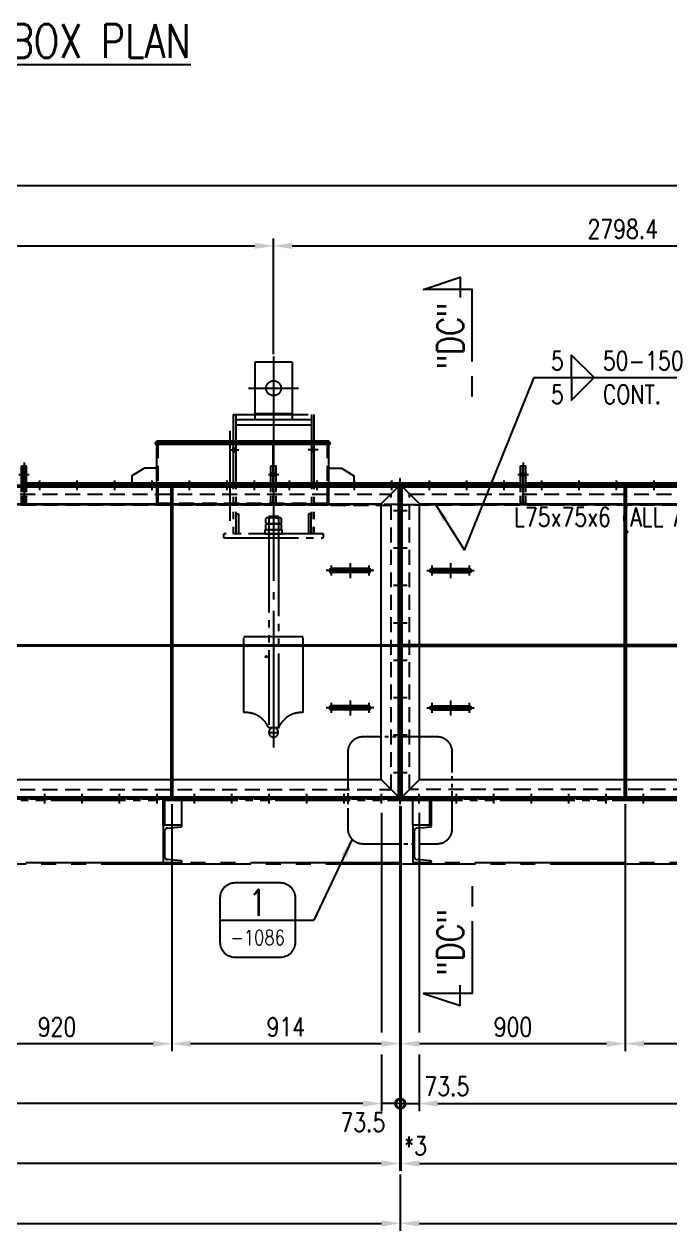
# Model space of a CAD drawing. Header units: millimetres. Extents: x 0 to 232280, y -26939 to 23794.
# Drawn here: x 37952 to 40539, y 7530 to 12366 of the extents above; entities that cross this region are included whole.
import ezdxf
from ezdxf.enums import TextEntityAlignment as Align

# ---------------------------------------------------------------- set-up
doc = ezdxf.new("R2010")
doc.units = ezdxf.units.MM
doc.header["$LTSCALE"] = 30
for name, pattern in [('CENTER', [50.8, 31.75, -6.35, 6.35, -6.35]), ('JNK-CENTER', [34, 30, -1.5, 1, -1.5]), ('JNK-HIDDEN', [3, 2, -1]), ('JNK-PHANTOM', [15, 10, -1, 1, -1, 1, -1]), ('PH2', [15, 10, -1, 1, -1, 1, -1]), ('PHA', [30, 20, -2, 2, -2, 2, -2])]:
    doc.linetypes.add(name, pattern=pattern)
for name, color, linetype in [('CEN-R', 1, 'JNK-CENTER'), ('CON-C', 4, 'Continuous'), ('CON-G', 3, 'Continuous'), ('CON-W', 7, 'Continuous'), ('CON-Y', 2, 'Continuous'), ('det', 2, 'PH2'), ('Dim-W', 7, 'Continuous'), ('HID-Y', 2, 'JNK-HIDDEN'), ('PAN-W', 6, 'PHA'), ('PHA-M', 6, 'JNK-PHANTOM'), ('RET PL', 2, 'Continuous'), ('STL-OBJT', 7, 'Continuous'), ('TXT-Y', 2, 'Continuous'), ('TXTT-C', 4, 'Continuous')]:
    doc.layers.add(name, color=color, linetype=linetype)
doc.styles.add('SIMPLEX', font='simplex.shx', dxfattribs={"width": 0.8})
doc.dimstyles.new('DIM30', dxfattribs={"dimscale": 30, "dimtxt": 2.5, "dimasz": 2.5, "dimexe": 1, "dimexo": 1, "dimgap": 1, "dimtad": 1, "dimdec": 0, "dimdsep": 46, "dimtxsty": 'SIMPLEX', "dimcen": 0, "dimclrd": 7, "dimclre": 7, "dimclrt": 2, "dimadec": 1, "dimazin": 2, "dimtfac": 1, "dimtdec": 0, "dimtix": 1, "dimtmove": 2, "dimatfit": 0, "dimfxl": 1, "dimtolj": 1, "dimtzin": 0, "dimarcsym": 0})
doc.dimstyles.new('DIM30X1.5', dxfattribs={"dimscale": 30, "dimtxt": 2.5, "dimasz": 2.5, "dimexe": 1, "dimexo": 1, "dimgap": 1, "dimtad": 1, "dimdec": 0, "dimlfac": 0.666667, "dimdsep": 46, "dimtxsty": 'SIMPLEX', "dimcen": 0, "dimclrd": 7, "dimclre": 7, "dimclrt": 2, "dimadec": 1, "dimazin": 2, "dimtfac": 1, "dimtdec": 0, "dimtix": 1, "dimtmove": 2, "dimatfit": 0, "dimfxl": 1, "dimtolj": 1, "dimtzin": 0, "dimarcsym": 0})

# ---------------------------------------------------------------- blocks, each defined once
blk = doc.blocks.new('A$C114C44F1')
at = {"layer": 'CEN-R'}
for p, q in [((-20, 75), (20, 75)), ((0, 95), (0, -95)), ((-30, 0), (30, 0)), ((-20, -75), (20, -75))]:
    blk.add_line(p, q, dxfattribs=at)
at = {"layer": 'CON-G'}
for p, q in [((-8, 75), (-8, -75)), ((8, 75), (8, -75))]:
    blk.add_line(p, q, dxfattribs=at)
for centre, start, end in [((0, 75), 0, 180), ((0, -75), 180, 0)]:
    blk.add_arc(centre, 8, start, end, dxfattribs=at)
blk = doc.blocks.new('A$C22F44257')
at = {"layer": 'CEN-R'}
blk.add_line((0, 14), (0, -17.5), dxfattribs=at)
at = {"layer": 'HID-Y'}
for p, q in [((-9, 0), (-9, -6)), ((9, 0), (9, -6))]:
    blk.add_line(p, q, dxfattribs=at)
blk = doc.blocks.new('A$C1E9C7F7A')
at = {"layer": 'Dim-W'}
blk.add_solid([(-9, 31), (-9, 17), (9, 31), (9, 17)], dxfattribs=at)
at = {"layer": 'STL-OBJT', "rotation": 180}
for p in [(0, 25), (0, 17)]:
    blk.add_blockref('A$C22F44257', p, dxfattribs=at)
blk = doc.blocks.new('A$C5131672C')
at = {"layer": 'CEN-R', "ltscale": 0.7}
blk.add_line((55.5, 0), (0, 0), dxfattribs=at)
at = {"layer": 'Dim-W'}
for p, q in [((35.2, 9), (20.2, 9)), ((35.2, -9), (20.2, -9))]:
    blk.add_line(p, q, dxfattribs=at)
blk.add_solid([(20.2, 9), (35.2, 9), (20.2, -9), (35.2, -9)], dxfattribs=at)
blk = doc.blocks.new('A$C2E0A1381')
at = {"layer": 'CEN-R', "ltscale": 0.7}
blk.add_line((27.7, -120), (-27.7, -120), dxfattribs=at)
at = {"layer": 'Dim-W'}
for p, q in [((7.5, -111), (-7.5, -111)), ((7.5, -129), (-7.5, -129))]:
    blk.add_line(p, q, dxfattribs=at)
blk.add_solid([(-7.5, -111), (7.5, -111), (-7.5, -129), (7.5, -129)], dxfattribs=at)
for p in [(-27.7, -270), (-27.7, -420), (-27.7, -570), (-27.7, -720), (-27.7, -870), (-27.7, -1020), (-27.7, -1170)]:
    blk.add_blockref('A$C5131672C', p, dxfattribs=at)
blk = doc.blocks.new('A$C7BB43524')
at = {"color": 1, "linetype": 'CENTER'}
blk.add_line((-100, 700.7), (100, 700.7), dxfattribs=at)
at = {"layer": 'PHA-M'}
for p, q in [((75, 805.7), (-75, 805.7)), ((-75, 805.7), (-75, 575.7)), ((75, 805.7), (75, 575.7)), ((-162, 595.7), (-162, 117.3)), ((-162, 595.7), (161.9, 595.7)), ((-151.6, 595.7), (-151.6, 117.3)), ((-75, 599.7), (75, 599.7)), ((151.6, 595.7), (151.6, 117.3)), ((161.9, 595.7), (161.9, 117.3)), ((-151.6, 575.7), (151.6, 575.7)), ((-151.6, 553.7), (151.6, 553.7)), ((-75, 575.7), (75, 575.7)), ((-178.1, 453.7, 684.9), (-138.7, 453.7, 684.9)), ((-162, 461.7, 684.9), (-151.6, 461.7, 684.9)), ((-162, 445.7), (-162, 461.7)), ((-162, 445.7, 684.9), (-151.6, 445.7, 684.9)), ((178.1, 453.7, 684.9), (138.7, 453.7, 684.9)), ((161.9, 461.7, 684.9), (151.6, 461.7, 684.9)), ((161.9, 445.7, 684.9), (151.6, 445.7, 684.9)), ((161.9, 445.7), (161.9, 461.7)), ((24.9, 181.3), (-24.9, 181.3)), ((24.9, 157.3), (-24.9, 157.3)), ((24.9, 157.3), (-24.9, 157.3)), ((19, 187.3), (-19, 187.3)), ((-19, 187.3), (-19, 181.3)), ((-19, 179.1), (-19, 159.6)), ((-19, 155.1), (-19, 135.6)), ((19, 187.3), (19, 181.3)), ((19, 179.1), (19, 159.6)), ((19, 155.1), (19, 135.6)), ((200, 117.3), (-200, 117.3)), ((-200, 101.3), (-200, 117.3)), ((-200, 101.3), (200, 101.3)), ((35, 133.3), (-35, 133.3)), ((-35, 133.3), (-35, 117.3)), ((-35, 117.3), (35, 117.3)), ((24.9, 133.3), (-24.9, 133.3)), ((-19, 133.3), (-19, 101.3)), ((-19, 101.3), (-19, -678.4)), ((19, 133.3), (19, 101.3)), ((19, 101.3), (19, 87.1)), ((35, 117.3), (35, 133.3)), ((200, 101.3), (200, 117.3)), ((19, 87.1), (19, -678.4)), ((-119, -599.2), (-119, -294.3)), ((-119, -294.3), (119, -294.3)), ((119, -599.2), (119, -294.3)), ((-35, -374.9), (-25, -374.9)), ((-30, -369.9), (-30, -379.9)), ((-20, -659.4), (20, -659.4)), ((-20, -678.4), (20, -678.4))]:
    blk.add_line(p, q, dxfattribs=at)
for points in [[(-150, 117.3), (-150, 197.3), (-140, 197.3), (-140, 117.3)], [(150, 117.3), (150, 197.3), (140, 197.3), (140, 117.3)]]:
    blk.add_lwpolyline(points, dxfattribs=at)
for points in [[(-31, 179.1, -0.372659), (-19, 179.1, -0.117627), (19, 179.1, -0.372659), (31, 179.1), (31, 159.6, -0.372659), (19, 159.6, -0.117627), (-19, 159.6, -0.372659), (-31, 159.6)], [(-31, 155.1, -0.372659), (-19, 155.1, -0.117627), (19, 155.1, -0.372659), (31, 155.1), (31, 135.6, -0.372659), (19, 135.6, -0.117627), (-19, 135.6, -0.372659), (-31, 135.6)]]:
    blk.add_lwpolyline(points, format="xyb", close=True, dxfattribs=at)
for centre, radius in [((0, 700.7), 30), ((-30, -374.9), 3)]:
    blk.add_circle(centre, radius, dxfattribs=at)
for centre, radius, start, end in [((-111.8, -699), 100, 23.3292, 94.1148), ((111.8, -699), 100, 85.8852, 156.6708), ((0, -678.4), 19, 0, 180), ((0, -678.4), 19, 180, 0)]:
    blk.add_arc(centre, radius, start, end, dxfattribs=at)
blk = doc.blocks.new('SECMARK2')
at = {"layer": 'CON-C'}
blk.add_line((0, 0), (-2.72, 0), dxfattribs=at)
blk.add_lwpolyline([(-4.67, 0), (-14.32, 0), (-14.32, 6.51), (-15.93, 1.64), (-13.23, 1.64)], dxfattribs=at)
at = {"layer": 'CON-C', "style": 'SIMPLEX', "width": 0.8}
blk.add_attdef('TAG', (-12.98, 1.18), '', height=3.5, dxfattribs=at)
blk = doc.blocks.new('A$C7D94799A')
at = {"layer": 'CON-W'}
h = blk.add_hatch(color=256, dxfattribs=at)
h.paths.add_polyline_path([(-1.5, 49), (-10.5, 49), (-10.5, 40), (-1.5, 40)])
h.paths.add_polyline_path([(10.5, 49), (1.5, 49), (1.5, 40), (10.5, 40)])
h.paths.add_polyline_path([(10.5, 40), (1.5, 40), (1.5, 31), (10.5, 31)])
h.paths.add_polyline_path([(-1.5, 40), (-7, 40), (-10.5, 40), (-10.5, 31), (-1.5, 31)])
at = {"layer": 'CEN-R'}
for p, q in [((0, 87.7), (0, -83.3)), ((-21, 40), (21, 40))]:
    blk.add_line(p, q, dxfattribs=at)
at = {"layer": 'CON-G'}
for p, q in [((-10.5, 75), (10.5, 75)), ((-10.5, 0), (-10.5, 75)), ((-1.5, 0), (-1.5, 75)), ((1.5, 0), (1.5, 75)), ((10.5, 0), (10.5, 75)), ((-1.5, -3), (-1.5, 0)), ((1.5, -3), (1.5, 0))]:
    blk.add_line(p, q, dxfattribs=at)
at = {"layer": 'HID-Y', "ltscale": 0.5}
for p, q in [((-10.5, -75), (-10.5, 0)), ((10.5, -75), (10.5, 0)), ((-1.5, -75), (-1.5, -3)), ((1.5, -75), (1.5, -3))]:
    blk.add_line(p, q, dxfattribs=at)
at = {"layer": 'HID-Y'}
blk.add_line((-10.5, -75), (10.5, -75), dxfattribs=at)
blk = doc.blocks.new('det-tag')
at = {"layer": 'CON-Y'}
blk.add_line((5, 0), (-5, 0), dxfattribs=at)
blk.add_lwpolyline([(-3, -5), (3, -5, 0.414214), (5, -3), (5, 3, 0.414214), (3, 5), (-3, 5, 0.414214), (-5, 3), (-5, -3, 0.414214)], format="xyb", close=True, dxfattribs=at)
at = {"layer": 'CON-G', "style": 'SIMPLEX', "width": 0.8}
blk.add_attdef('TAG', text='', height=3.5, dxfattribs=at).set_placement((0.02, 0.58), align=Align.CENTER)
at = {"layer": 'CON-Y', "style": 'SIMPLEX', "width": 0.8}
blk.add_attdef('-8888', text='', height=2, dxfattribs=at).set_placement((0, -3.34), align=Align.CENTER)
blk = doc.blocks.new('*D462')
at = {"layer": 'DEFPOINTS', "color": 0, "transparency": 16777216}
for p in [(39460.8, 9260.5), (43257.3, 9255.5), (43257.3, 7799.5)]:
    blk.add_point(p, dxfattribs=at)
at = {"layer": 'Dim-W', "color": 7, "lineweight": -2, "transparency": 16777216}
for p, q in [((39460.8, 9230.5), (39460.8, 7769.5)), ((43257.3, 9225.5), (43257.3, 7769.5)), ((39535.8, 7799.5), (43182.3, 7799.5))]:
    blk.add_line(p, q, dxfattribs=at)
at = {"layer": 'Dim-W', "color": 7, "transparency": 16777216}
for points in [[(39535.8, 7812), (39535.8, 7787), (39460.8, 7799.5)], [(43182.3, 7812), (43182.3, 7787), (43257.3, 7799.5)]]:
    blk.add_solid(points, dxfattribs=at)
at = {"layer": 'Dim-W', "color": 2, "transparency": 16777216, "insert": (41317.2, 7868.7), "char_height": 75, "attachment_point": 5, "style": 'SIMPLEX'}
blk.add_mtext('\\A1;3796.5', dxfattribs=at)
blk = doc.blocks.new('*D464')
at = {"layer": 'DEFPOINTS', "color": 0, "transparency": 16777216}
for p in [(39457.8, 9260.5), (39460.8, 9260.5), (39460.8, 7799.5)]:
    blk.add_point(p, dxfattribs=at)
at = {"layer": 'Dim-W', "color": 7, "lineweight": -2, "transparency": 16777216}
for p, q in [((39457.8, 9230.5), (39457.8, 7769.5)), ((39460.8, 9230.5), (39460.8, 7769.5)), ((39382.8, 7799.5), (39307.8, 7799.5)), ((39457.8, 7799.5), (39460.8, 7799.5)), ((39535.8, 7799.5), (39610.8, 7799.5))]:
    blk.add_line(p, q, dxfattribs=at)
at = {"layer": 'Dim-W', "color": 7, "transparency": 16777216}
for points in [[(39382.8, 7812), (39382.8, 7787), (39457.8, 7799.5)], [(39535.8, 7812), (39535.8, 7787), (39460.8, 7799.5)]]:
    blk.add_solid(points, dxfattribs=at)
at = {"layer": 'Dim-W', "color": 2, "transparency": 16777216, "insert": (39519.7, 7932.7), "char_height": 75, "attachment_point": 5, "style": 'SIMPLEX'}
blk.add_mtext('\\A1;\\P*3', dxfattribs=at)
blk = doc.blocks.new('*D465')
at = {"layer": 'DEFPOINTS', "color": 0, "transparency": 16777216}
for p in [(43260.3, 7799.5), (39459.3, 7784.9), (43260.3, 7559.5)]:
    blk.add_point(p, dxfattribs=at)
at = {"layer": 'Dim-W', "color": 7, "lineweight": -2, "transparency": 16777216}
for p, q in [((39459.3, 7754.9), (39459.3, 7529.5)), ((43260.3, 7769.5), (43260.3, 7529.5)), ((39534.3, 7559.5), (43185.3, 7559.5))]:
    blk.add_line(p, q, dxfattribs=at)
at = {"layer": 'Dim-W', "color": 7, "transparency": 16777216}
for points in [[(39534.3, 7572), (39534.3, 7547), (39459.3, 7559.5)], [(43185.3, 7572), (43185.3, 7547), (43260.3, 7559.5)]]:
    blk.add_solid(points, dxfattribs=at)
at = {"layer": 'Dim-W', "color": 2, "transparency": 16777216, "insert": (41317.2, 7627), "char_height": 75, "attachment_point": 5, "style": 'SIMPLEX'}
blk.add_mtext('\\A1;3801', dxfattribs=at)
blk = doc.blocks.new('_DotSmall')
at = {"color": 0, "linetype": 'ByBlock', "const_width": 0.5}
blk.add_lwpolyline([(-0.0625, 0, 1), (0.0625, 0, 1)], format="xyb", close=True, dxfattribs=at)
blk = doc.blocks.new('*D466')
at = {"layer": 'DEFPOINTS', "color": 0, "transparency": 16777216}
for p in [(39460.8, 9260.5), (39534.3, 9235), (39534.3, 8039.5)]:
    blk.add_point(p, dxfattribs=at)
at = {"layer": 'Dim-W', "color": 7, "lineweight": -2, "transparency": 16777216}
for p, q in [((39460.8, 9230.5), (39460.8, 8009.5)), ((39534.3, 9205), (39534.3, 8324.3)), ((39534.3, 8236.1), (39534.3, 8222.1)), ((39534.3, 8161.8), (39534.3, 8009.5)), ((39460.8, 8039.5), (39385.8, 8039.5)), ((39460.8, 8039.5), (39534.3, 8039.5)), ((39609.3, 8039.5), (39684.3, 8039.5))]:
    blk.add_line(p, q, dxfattribs=at)
at = {"layer": 'Dim-W', "color": 7, "transparency": 16777216}
blk.add_solid([(39609.3, 8052), (39609.3, 8027), (39534.3, 8039.5)], dxfattribs=at)
at = {"layer": 'Dim-W', "color": 7, "lineweight": -2, "transparency": 16777216, "xscale": 75, "yscale": 75, "zscale": 75}
blk.add_blockref('_DotSmall', (39460.8, 8039.5), dxfattribs=at)
at = {"layer": 'Dim-W', "color": 2, "transparency": 16777216, "insert": (39645.8, 8171.2), "char_height": 75, "attachment_point": 5, "style": 'SIMPLEX'}
blk.add_mtext('\\A1;\\P73.5', dxfattribs=at)
blk = doc.blocks.new('*D365')
at = {"layer": 'DEFPOINTS', "color": 0, "transparency": 16777216}
for p in [(39534.3, 8039.5), (42984.3, 8039.5), (42984.3, 8039.5)]:
    blk.add_point(p, dxfattribs=at)
at = {"layer": 'Dim-W', "color": 7, "lineweight": -2, "transparency": 16777216}
blk.add_line((39609.3, 8039.5), (42909.3, 8039.5), dxfattribs=at)
at = {"layer": 'Dim-W', "color": 7, "transparency": 16777216}
for points in [[(39609.3, 8052), (39609.3, 8027), (39534.3, 8039.5)], [(42909.3, 8052), (42909.3, 8027), (42984.3, 8039.5)]]:
    blk.add_solid(points, dxfattribs=at)
at = {"layer": 'Dim-W', "color": 2, "transparency": 16777216, "insert": (41259.3, 8107), "char_height": 75, "attachment_point": 5, "style": 'SIMPLEX'}
blk.add_mtext('\\A1;23 @150 = 3450', dxfattribs=at)
blk = doc.blocks.new('*D509')
at = {"layer": 'DEFPOINTS', "color": 0, "transparency": 16777216}
for p in [(39457.8, 9260.5), (39384.3, 9235), (39384.3, 8039.5)]:
    blk.add_point(p, dxfattribs=at)
at = {"layer": 'Dim-W', "color": 7, "lineweight": -2, "transparency": 16777216}
for p, q in [((39384.3, 9205), (39384.3, 8324.3)), ((39457.8, 9230.5), (39457.8, 8009.5)), ((39384.3, 8236.1), (39384.3, 8222.1)), ((39384.3, 8161.8), (39384.3, 8009.5)), ((39309.3, 8039.5), (39234.3, 8039.5)), ((39457.8, 8039.5), (39384.3, 8039.5)), ((39457.8, 8039.5), (39532.8, 8039.5))]:
    blk.add_line(p, q, dxfattribs=at)
at = {"layer": 'Dim-W', "color": 7, "transparency": 16777216}
blk.add_solid([(39309.3, 8052), (39309.3, 8027), (39384.3, 8039.5)], dxfattribs=at)
at = {"layer": 'Dim-W', "color": 7, "lineweight": -2, "transparency": 16777216, "xscale": 75, "yscale": 75, "zscale": 75, "rotation": 180}
blk.add_blockref('_DotSmall', (39457.8, 8039.5), dxfattribs=at)
at = {"layer": 'Dim-W', "color": 2, "transparency": 16777216, "insert": (39309.3, 8027), "char_height": 75, "attachment_point": 5, "style": 'SIMPLEX'}
blk.add_mtext('\\A1;\\P73.5', dxfattribs=at)
blk = doc.blocks.new('*D367')
at = {"layer": 'DEFPOINTS', "color": 0, "transparency": 16777216}
for p in [(40360.9, 9269.5), (39460.8, 8279.5), (39460.8, 8279.5)]:
    blk.add_point(p, dxfattribs=at)
at = {"layer": 'Dim-W', "color": 7, "lineweight": -2, "transparency": 16777216}
for p, q in [((40360.9, 9239.5), (40360.9, 8249.5)), ((40285.9, 8279.5), (39535.8, 8279.5))]:
    blk.add_line(p, q, dxfattribs=at)
at = {"layer": 'Dim-W', "color": 7, "transparency": 16777216}
for points in [[(39535.8, 8292), (39535.8, 8267), (39460.8, 8279.5)], [(40285.9, 8292), (40285.9, 8267), (40360.9, 8279.5)]]:
    blk.add_solid(points, dxfattribs=at)
at = {"layer": 'Dim-W', "color": 2, "transparency": 16777216, "insert": (39910.8, 8347), "char_height": 75, "attachment_point": 5, "style": 'SIMPLEX'}
blk.add_mtext('\\A1;900', dxfattribs=at)
blk = doc.blocks.new('*D369')
at = {"layer": 'DEFPOINTS', "color": 0, "transparency": 16777216}
for p in [(40360.9, 9236.5), (41300.9, 8459.6), (40360.9, 8279.5)]:
    blk.add_point(p, dxfattribs=at)
at = {"layer": 'Dim-W', "color": 7, "lineweight": -2, "transparency": 16777216}
for p, q in [((40360.9, 9206.5), (40360.9, 8249.5)), ((41300.9, 8429.6), (41300.9, 8249.5)), ((41225.9, 8279.5), (40435.9, 8279.5))]:
    blk.add_line(p, q, dxfattribs=at)
at = {"layer": 'Dim-W', "color": 7, "transparency": 16777216}
for points in [[(40435.9, 8292), (40435.9, 8267), (40360.9, 8279.5)], [(41225.9, 8292), (41225.9, 8267), (41300.9, 8279.5)]]:
    blk.add_solid(points, dxfattribs=at)
at = {"layer": 'Dim-W', "color": 2, "transparency": 16777216, "insert": (40830.9, 8347), "char_height": 75, "attachment_point": 5, "style": 'SIMPLEX'}
blk.add_mtext('\\A1;940', dxfattribs=at)
blk = doc.blocks.new('*D510')
at = {"layer": 'DEFPOINTS', "color": 0, "transparency": 16777216}
for p in [(35559.3, 9242.5), (39459.3, 7559.5), (39459.3, 7559.5)]:
    blk.add_point(p, dxfattribs=at)
at = {"layer": 'Dim-W', "color": 7, "lineweight": -2, "transparency": 16777216}
for p, q in [((35559.3, 9212.5), (35559.3, 7529.5)), ((35634.3, 7559.5), (39384.3, 7559.5))]:
    blk.add_line(p, q, dxfattribs=at)
at = {"layer": 'Dim-W', "color": 7, "transparency": 16777216}
for points in [[(35634.3, 7572), (35634.3, 7547), (35559.3, 7559.5)], [(39384.3, 7572), (39384.3, 7547), (39459.3, 7559.5)]]:
    blk.add_solid(points, dxfattribs=at)
at = {"layer": 'Dim-W', "color": 2, "transparency": 16777216, "insert": (37509.3, 7627), "char_height": 75, "attachment_point": 5, "style": 'SIMPLEX'}
blk.add_mtext('\\A1;3900', dxfattribs=at)
blk = doc.blocks.new('*D370')
at = {"layer": 'DEFPOINTS', "color": 0, "transparency": 16777216}
for p in [(35560.8, 7799.5), (35560.8, 7799.5), (39457.8, 7799.5)]:
    blk.add_point(p, dxfattribs=at)
at = {"layer": 'Dim-W', "color": 7, "lineweight": -2, "transparency": 16777216}
blk.add_line((39382.8, 7799.5), (35635.8, 7799.5), dxfattribs=at)
at = {"layer": 'Dim-W', "color": 7, "transparency": 16777216}
for points in [[(35635.8, 7812), (35635.8, 7787), (35560.8, 7799.5)], [(39382.8, 7812), (39382.8, 7787), (39457.8, 7799.5)]]:
    blk.add_solid(points, dxfattribs=at)
at = {"layer": 'Dim-W', "color": 2, "transparency": 16777216, "insert": (37509.3, 7867), "char_height": 75, "attachment_point": 5, "style": 'SIMPLEX'}
blk.add_mtext('\\A1;3897', dxfattribs=at)
blk = doc.blocks.new('*D371')
at = {"layer": 'DEFPOINTS', "color": 0, "transparency": 16777216}
for p in [(35634.3, 8039.5), (35634.3, 8039.5), (39384.3, 8039.5)]:
    blk.add_point(p, dxfattribs=at)
at = {"layer": 'Dim-W', "color": 7, "lineweight": -2, "transparency": 16777216}
blk.add_line((39309.3, 8039.5), (35709.3, 8039.5), dxfattribs=at)
at = {"layer": 'Dim-W', "color": 7, "transparency": 16777216}
for points in [[(35709.3, 8052), (35709.3, 8027), (35634.3, 8039.5)], [(39309.3, 8052), (39309.3, 8027), (39384.3, 8039.5)]]:
    blk.add_solid(points, dxfattribs=at)
at = {"layer": 'Dim-W', "color": 2, "transparency": 16777216, "insert": (37509.3, 8107), "char_height": 75, "attachment_point": 5, "style": 'SIMPLEX'}
blk.add_mtext('\\A1;25 @150 = 3750', dxfattribs=at)
blk = doc.blocks.new('*D379')
at = {"layer": 'DEFPOINTS', "color": 0, "transparency": 16777216}
for p in [(38543.6, 9269.5), (37623.6, 8279.5), (37623.6, 8279.5)]:
    blk.add_point(p, dxfattribs=at)
at = {"layer": 'Dim-W', "color": 7, "lineweight": -2, "transparency": 16777216}
for p, q in [((38543.6, 9239.5), (38543.6, 8249.5)), ((38468.6, 8279.5), (37698.6, 8279.5))]:
    blk.add_line(p, q, dxfattribs=at)
at = {"layer": 'Dim-W', "color": 7, "transparency": 16777216}
for points in [[(37698.6, 8292), (37698.6, 8267), (37623.6, 8279.5)], [(38468.6, 8292), (38468.6, 8267), (38543.6, 8279.5)]]:
    blk.add_solid(points, dxfattribs=at)
at = {"layer": 'Dim-W', "color": 2, "transparency": 16777216, "insert": (38083.6, 8347), "char_height": 75, "attachment_point": 5, "style": 'SIMPLEX'}
blk.add_mtext('\\A1;920', dxfattribs=at)
blk = doc.blocks.new('*D380')
at = {"layer": 'DEFPOINTS', "color": 0, "transparency": 16777216}
for p in [(39457.8, 9263.5), (38543.6, 8279.5), (38543.6, 8279.5)]:
    blk.add_point(p, dxfattribs=at)
at = {"layer": 'Dim-W', "color": 7, "lineweight": -2, "transparency": 16777216}
for p, q in [((39457.8, 9233.5), (39457.8, 8249.5)), ((39382.8, 8279.5), (38618.6, 8279.5))]:
    blk.add_line(p, q, dxfattribs=at)
at = {"layer": 'Dim-W', "color": 7, "transparency": 16777216}
for points in [[(38618.6, 8292), (38618.6, 8267), (38543.6, 8279.5)], [(39382.8, 8292), (39382.8, 8267), (39457.8, 8279.5)]]:
    blk.add_solid(points, dxfattribs=at)
at = {"layer": 'Dim-W', "color": 2, "transparency": 16777216, "insert": (39000.7, 8347), "char_height": 75, "attachment_point": 5, "style": 'SIMPLEX'}
blk.add_mtext('\\A1;914', dxfattribs=at)
blk = doc.blocks.new('*D518')
at = {"layer": 'DEFPOINTS', "color": 0, "transparency": 16777216}
for p in [(31758.3, 11717), (31758.3, 10595.5), (43260.3, 10585.5)]:
    blk.add_point(p, dxfattribs=at)
at = {"layer": 'Dim-W', "color": 7, "lineweight": -2, "transparency": 16777216}
for p, q in [((31758.3, 10625.5), (31758.3, 11747)), ((43185.3, 11717), (31833.3, 11717)), ((43260.3, 10615.5), (43260.3, 11747))]:
    blk.add_line(p, q, dxfattribs=at)
at = {"layer": 'Dim-W', "color": 7, "transparency": 16777216}
for points in [[(31833.3, 11729.5), (31833.3, 11704.5), (31758.3, 11717)], [(43185.3, 11729.5), (43185.3, 11704.5), (43260.3, 11717)]]:
    blk.add_solid(points, dxfattribs=at)
at = {"layer": 'Dim-W', "color": 2, "transparency": 16777216, "insert": (37509.3, 11784.5), "char_height": 75, "attachment_point": 5, "style": 'SIMPLEX'}
blk.add_mtext('\\A1;11502', dxfattribs=at)
blk = doc.blocks.new('*D385')
at = {"layer": 'DEFPOINTS', "color": 0, "transparency": 16777216}
for p in [(41749.9, 11477), (41749.9, 11055), (38951.5, 11012.8)]:
    blk.add_point(p, dxfattribs=at)
at = {"layer": 'Dim-W', "color": 7, "lineweight": -2, "transparency": 16777216}
for p, q in [((38951.5, 11042.8), (38951.5, 11507)), ((39026.5, 11477), (41674.9, 11477)), ((41749.9, 11085), (41749.9, 11507))]:
    blk.add_line(p, q, dxfattribs=at)
at = {"layer": 'Dim-W', "color": 7, "transparency": 16777216}
for points in [[(39026.5, 11489.5), (39026.5, 11464.5), (38951.5, 11477)], [(41674.9, 11489.5), (41674.9, 11464.5), (41749.9, 11477)]]:
    blk.add_solid(points, dxfattribs=at)
at = {"layer": 'Dim-W', "color": 2, "transparency": 16777216, "insert": (40350.7, 11544.5), "char_height": 75, "attachment_point": 5, "style": 'SIMPLEX'}
blk.add_mtext('\\A1;2798.4', dxfattribs=at)
blk = doc.blocks.new('*D386')
at = {"layer": 'DEFPOINTS', "color": 0, "transparency": 16777216}
for p in [(38951.5, 11477), (36028.3, 11035.2), (38951.5, 11019.4)]:
    blk.add_point(p, dxfattribs=at)
at = {"layer": 'Dim-W', "color": 7, "lineweight": -2, "transparency": 16777216}
for p, q in [((36028.3, 11065.2), (36028.3, 11507)), ((36103.3, 11477), (38876.5, 11477)), ((38951.5, 11049.4), (38951.5, 11507))]:
    blk.add_line(p, q, dxfattribs=at)
at = {"layer": 'Dim-W', "color": 7, "transparency": 16777216}
for points in [[(36103.3, 11489.5), (36103.3, 11464.5), (36028.3, 11477)], [(38876.5, 11489.5), (38876.5, 11464.5), (38951.5, 11477)]]:
    blk.add_solid(points, dxfattribs=at)
at = {"layer": 'Dim-W', "color": 2, "transparency": 16777216, "insert": (37489.9, 11544.5), "char_height": 75, "attachment_point": 5, "style": 'SIMPLEX'}
blk.add_mtext('\\A1;2923.2', dxfattribs=at)

msp = doc.modelspace()

# ---------------------------------------------------------------- hatches: boundary and pattern name
at = {"layer": 'CON-W'}
h = msp.add_hatch(color=256, dxfattribs=at)
h.paths.add_polyline_path([(38950.01, 10569.53), (38941.01, 10569.53), (38941.01, 10560.53), (38950.01, 10560.53)])
h.paths.add_polyline_path([(38962.01, 10569.53), (38953.01, 10569.53), (38953.01, 10560.53), (38962.01, 10560.53)])
h.paths.add_polyline_path([(38962.01, 10560.53), (38953.01, 10560.53), (38953.01, 10551.53), (38962.01, 10551.53)])
h.paths.add_polyline_path([(38950.01, 10560.53), (38944.47, 10560.53), (38941.01, 10560.53), (38941.01, 10551.53), (38950.01, 10551.53)])

# ---------------------------------------------------------------- linework, layer by layer
for points in [[(40145.58, 10949.14), (40145.58, 11039.14), (40235.58, 10949.14)], [(40145.58, 10949.14), (40145.58, 10859.14), (40235.58, 10949.14)]]:
    msp.add_lwpolyline(points)
at = {"layer": 'CEN-R'}
for p, q in [((38951.51, 11034.24), (38951.51, 10375.53)), ((38951.51, 11034.24), (38951.51, 9466.06)), ((38480.55, 10690.53), (38480.55, 10680.53)), ((38775.51, 10735.62), (38775.51, 10375.53)), ((39176.46, 10690.53), (39176.46, 10680.53)), ((39181.46, 10685.53), (38474.31, 10685.53)), ((38930.51, 10560.53), (38972.51, 10560.53)), ((44239.59, 9875.51), (31836.61, 9875.51))]:
    msp.add_line(p, q, dxfattribs=at)
at = {"layer": 'CEN-R', "ltscale": 0.7}
for p, q in [((39459.31, 9239.44), (39459.31, 10545.53)), ((38543.56, 9269.53), (38543.56, 10511.53)), ((40360.86, 9269.53), (40360.86, 10511.53))]:
    msp.add_line(p, q, dxfattribs=at)
at = {"layer": 'CON-G'}
for p, q in [((38480.55, 10688.53), (39176.46, 10688.53)), ((38483.55, 10525.53), (38483.55, 10695.53)), ((38483.55, 10695.53), (38950.01, 10695.53)), ((38950.01, 10520.53), (38950.01, 10695.53)), ((38953.01, 10695.53), (39173.46, 10695.53)), ((38953.01, 10520.53), (38953.01, 10695.53)), ((39173.46, 10525.53), (39173.46, 10695.53)), ((38480.55, 10682.53), (39176.46, 10682.53)), ((38941.01, 10520.53), (38941.01, 10595.53)), ((38941.01, 10595.53), (38951.51, 10595.53)), ((38951.51, 10595.53), (38962.01, 10595.53)), ((38962.01, 10520.53), (38962.01, 10595.53)), ((31761.31, 10517.53), (39457.81, 10517.53)), ((35566.81, 10511.53), (39451.81, 10511.53)), ((37953.41, 10520.53), (39949.61, 10520.53)), ((39940.61, 10525.53), (37962.41, 10525.53)), ((39457.81, 10517.53), (39382.81, 10442.53)), ((39451.81, 9269.53), (39451.81, 10511.53)), ((39457.81, 9263.53), (39457.81, 10517.53)), ((39460.81, 10517.53), (43257.31, 10517.53)), ((39460.81, 9263.53), (39460.81, 10517.53)), ((39460.81, 10517.53), (39535.81, 10442.53)), ((39466.81, 10511.53), (43251.31, 10511.53)), ((39466.81, 9269.53), (39466.81, 10511.53)), ((39952.61, 10520.53), (43154.95, 10520.53)), ((41739.41, 10525.53), (39961.61, 10525.53)), ((35635.81, 10442.53), (39382.81, 10442.53)), ((39382.81, 9338.53), (39382.81, 10442.53)), ((39535.81, 10442.53), (43182.31, 10442.53)), ((39535.81, 9338.53), (39535.81, 10442.53)), ((37626.56, 9878.51), (38540.56, 9878.51)), ((38540.56, 9872.51), (37626.56, 9872.51)), ((38546.56, 9878.51), (39451.81, 9878.51)), ((39451.81, 9872.51), (38546.56, 9872.51)), ((40357.86, 9878.51), (39466.81, 9878.51)), ((39466.81, 9872.51), (40357.86, 9872.51)), ((41297.86, 9878.51), (40363.86, 9878.51)), ((40363.86, 9872.51), (41297.86, 9872.51)), ((35635.81, 9338.53), (39382.81, 9338.53)), ((39382.81, 9338.53), (39457.81, 9263.53)), ((39460.81, 9263.53), (39535.81, 9338.53)), ((39535.81, 9338.53), (43182.31, 9338.53)), ((35965.91, 9269.53), (39451.81, 9269.53)), ((36026.81, 9263.53), (39457.81, 9263.53)), ((39460.81, 9263.53), (43257.31, 9263.53)), ((39466.81, 9269.53), (43251.31, 9269.53))]:
    msp.add_line(p, q, dxfattribs=at)
at = {"layer": 'CON-G', "flags": 128}
for points in [[(38483.55, 10585.53), (38433.55, 10585.53), (38383.55, 10555.53), (38383.55, 10525.53), (38483.55, 10525.53), (38483.55, 10585.53)], [(39173.46, 10585.53), (39223.46, 10585.53), (39273.46, 10555.53), (39273.46, 10525.53), (39173.46, 10525.53), (39173.46, 10585.53)]]:
    msp.add_lwpolyline(points, dxfattribs=at)
at = {"layer": 'CON-G'}
for points in [[(38546.56, 9269.53), (38540.56, 9269.53), (38540.56, 10511.53), (38546.56, 10511.53)], [(40363.86, 9269.53), (40357.86, 9269.53), (40357.86, 10511.53), (40363.86, 10511.53)]]:
    msp.add_lwpolyline(points, close=True, dxfattribs=at)
for centre, start, end in [((38480.55, 10685.53), 90, 270), ((39176.46, 10685.53), 270, 90)]:
    msp.add_arc(centre, 3, start, end, dxfattribs=at)
at = {"layer": 'CON-W'}
for p, q in [((39717.11, 10257.46), (39995.58, 10949.14)), ((39995.58, 10949.14), (40655.58, 10949.14)), ((39037.85, 8775.17), (39112.85, 8775.17))]:
    msp.add_line(p, q, dxfattribs=at)
at = {"layer": 'det', "ltscale": 0.5}
msp.add_lwpolyline([(39308.78, 9081.18), (39607.55, 9081.18, 0.4142136), (39667.55, 9141.18), (39667.55, 9448.93, 0.4142136), (39607.55, 9508.93), (39308.78, 9508.93, 0.4142136), (39248.78, 9448.93), (39248.78, 9141.18, 0.4142136)], format="xyb", close=True, dxfattribs=at)
at = {"layer": 'Dim-W'}
for p, q in [((39384.31, 8236.13), (39384.31, 8009.53)), ((39534.31, 8236.13), (39534.31, 8023.23))]:
    msp.add_line(p, q, dxfattribs=at)
at = {"layer": 'HID-Y'}
for p, q in [((38483.55, 10688.53), (38483.55, 10682.53)), ((38489.55, 10445.53), (38489.55, 10695.53)), ((39167.46, 10445.53), (39167.46, 10695.53)), ((39173.46, 10688.53), (39173.46, 10682.53)), ((38483.55, 10445.53), (38483.55, 10525.53)), ((39173.46, 10445.53), (39173.46, 10525.53)), ((35595.81, 10482.53), (39422.81, 10482.53)), ((39422.81, 9298.53), (39422.81, 10482.53)), ((39495.81, 10482.53), (43222.31, 10482.53)), ((39495.81, 9298.53), (39495.81, 10482.53)), ((38483.55, 10445.53), (39173.46, 10445.53)), ((38941.01, 10445.53), (38950.01, 10445.53)), ((38953.01, 10445.53), (38962.01, 10445.53)), ((35595.81, 9298.53), (39422.81, 9298.53)), ((43222.31, 9298.53), (39495.81, 9298.53))]:
    msp.add_line(p, q, dxfattribs=at)
at = {"layer": 'HID-Y', "ltscale": 0.5}
for p, q in [((38941.01, 10445.53), (38941.01, 10520.53)), ((38950.01, 10445.53), (38950.01, 10520.53)), ((38953.01, 10445.53), (38953.01, 10520.53)), ((38962.01, 10445.53), (38962.01, 10520.53))]:
    msp.add_line(p, q, dxfattribs=at)
at = {"layer": 'HID-Y'}
for centre, start, end in [((38480.55, 10685.53), 270, 90), ((39176.46, 10685.53), 90, 270)]:
    msp.add_arc(centre, 3, start, end, dxfattribs=at)
at = {"layer": 'PAN-W'}
for p, q in [((38509.31, 9155.53), (38509.31, 9255.53)), ((38516.31, 9155.53), (38516.31, 9255.53)), ((38584.31, 9155.53), (38584.31, 9255.53)), ((39509.31, 9155.53), (39509.31, 9255.53)), ((39577.31, 9155.53), (39577.31, 9255.53)), ((39584.31, 9155.53), (39584.31, 9255.53)), ((31658.31, 9005.53), (43360.31, 9005.53)), ((43360.31, 8999.53), (31658.31, 8999.53))]:
    msp.add_line(p, q, dxfattribs=at)
for points in [[(38509.31, 9155.53), (38509.31, 9005.53), (38584.31, 9005.53), (38584.31, 9007.95, 0.3888787), (38579.74, 9012.93), (38524.94, 9017.73, -0.3888787), (38515.81, 9027.69), (38515.81, 9133.37, -0.3888787), (38524.94, 9143.33), (38579.74, 9148.13, 0.3888787), (38584.31, 9153.11), (38584.31, 9155.53)], [(39509.31, 9155.53), (39509.31, 9005.53), (39584.31, 9005.53), (39584.31, 9007.95, 0.3888787), (39579.74, 9012.93), (39524.94, 9017.73, -0.3888787), (39515.81, 9027.69), (39515.81, 9133.37, -0.3888787), (39524.94, 9143.33), (39579.74, 9148.13, 0.3888787), (39584.31, 9153.11), (39584.31, 9155.53)]]:
    msp.add_lwpolyline(points, format="xyb", close=True, dxfattribs=at)
at = {"layer": 'PHA-M'}
for p, q in [((31673.31, 9260.53), (43340.31, 9260.53)), ((31758.31, 9255.53), (43260.31, 9255.53))]:
    msp.add_line(p, q, dxfattribs=at)
at = {"layer": 'RET PL', "color": 6, "linetype": 'JNK-HIDDEN'}
for p, q in [((39454.81, 10440.53), (39454.81, 9263.53)), ((39457.81, 9266.53), (39457.81, 10437.53)), ((39460.81, 9266.53), (39460.81, 10437.53)), ((39463.81, 10440.53), (39463.81, 9263.53)), ((35560.81, 9266.53), (39457.81, 9266.53)), ((39454.81, 9263.53), (35563.81, 9263.53)), ((39460.81, 9266.53), (43180.31, 9266.53))]:
    msp.add_line(p, q, dxfattribs=at)
for points in [[(39454.81, 10440.53), (35761.31, 10440.53), (35761.31, 10447.53), (39457.81, 10437.53), (39457.81, 10437.53)], [(35563.81, 10440.53), (39257.31, 10440.53), (39257.31, 10437.53), (35560.81, 10437.53), (35560.81, 10437.53)], [(39463.81, 10440.53), (43177.31, 10440.53), (43177.31, 10437.53), (39460.81, 10437.53), (39460.81, 10437.53)]]:
    msp.add_lwpolyline(points, dxfattribs=at)

# ---------------------------------------------------------------- block references
at = {"layer": 'CON-G', "rotation": 270}
for p in [(39257.81, 10175.51), (39257.81, 9625.51)]:
    msp.add_blockref('A$C114C44F1', p, dxfattribs=at)
at = {"layer": 'CON-G', "xscale": -1, "rotation": 90}
for p in [(39660.81, 10175.51), (39660.81, 9625.51)]:
    msp.add_blockref('A$C114C44F1', p, dxfattribs=at)
at = {"layer": 'CON-W'}
ref = msp.add_blockref('det-tag', (38887.85, 8775.17), dxfattribs=dict(at, xscale=-30, yscale=30, zscale=30))
ref.add_attrib('TAG', '1', dxfattribs={"layer": 'CON-G', "height": 105, "style": 'SIMPLEX', "width": 0.8}).set_placement((38887.15, 8792.57), align=Align.CENTER)
ref.add_attrib('-8888', '-1086', dxfattribs={"layer": 'CON-Y', "height": 60, "style": 'SIMPLEX', "width": 0.8}).set_placement((38887.85, 8674.97), align=Align.CENTER)
at = {"layer": 'Dim-W'}
ref = msp.add_blockref('SECMARK2', (39747.85, 10873.12), dxfattribs=dict(at, xscale=-30, yscale=30, zscale=30, rotation=90))
ref.add_attrib('TAG', '"DC"', (39712.45, 10983.3), dxfattribs={"layer": 'CON-C', "height": 105, "rotation": 90, "style": 'SIMPLEX', "width": 0.8})
for name, p in [('A$C7BB43524', (38951.51, 10205.71)), ('A$C7D94799A', (37951.51, 10520.53)), ('A$C7D94799A', (39951.51, 10520.53)), ('A$C1E9C7F7A', (38014.91, 10494.56)), ('A$C1E9C7F7A', (38164.91, 10494.56)), ('A$C1E9C7F7A', (38314.91, 10494.56)), ('A$C1E9C7F7A', (38464.91, 10494.56)), ('A$C1E9C7F7A', (38614.91, 10494.56)), ('A$C1E9C7F7A', (38764.91, 10494.56)), ('A$C1E9C7F7A', (38874.91, 10494.56)), ('A$C1E9C7F7A', (39015.91, 10494.56)), ('A$C1E9C7F7A', (39125.91, 10494.56)), ('A$C1E9C7F7A', (39275.91, 10494.56)), ('A$C1E9C7F7A', (39425.91, 10494.56)), ('A$C1E9C7F7A', (39575.91, 10494.56)), ('A$C1E9C7F7A', (39725.91, 10494.56)), ('A$C1E9C7F7A', (39875.91, 10494.56)), ('A$C1E9C7F7A', (40025.91, 10494.56)), ('A$C1E9C7F7A', (40175.91, 10494.56)), ('A$C1E9C7F7A', (40325.91, 10494.56)), ('A$C1E9C7F7A', (40475.91, 10494.56)), ('A$C2E0A1381', (39459.31, 10535.55)), ('A$C1E9C7F7A', (38034.31, 9238.56)), ('A$C1E9C7F7A', (38184.31, 9238.56)), ('A$C1E9C7F7A', (38334.31, 9238.56)), ('A$C1E9C7F7A', (38484.31, 9238.56)), ('A$C1E9C7F7A', (38634.31, 9238.56)), ('A$C1E9C7F7A', (38784.31, 9238.56)), ('A$C1E9C7F7A', (38934.31, 9238.56)), ('A$C1E9C7F7A', (39084.31, 9238.56)), ('A$C1E9C7F7A', (39234.31, 9238.56)), ('A$C1E9C7F7A', (39384.31, 9238.56)), ('A$C1E9C7F7A', (39534.31, 9238.56)), ('A$C1E9C7F7A', (39684.31, 9238.56)), ('A$C1E9C7F7A', (39834.31, 9238.56)), ('A$C1E9C7F7A', (39984.31, 9238.56)), ('A$C1E9C7F7A', (40134.31, 9238.56)), ('A$C1E9C7F7A', (40284.31, 9238.56)), ('A$C1E9C7F7A', (40434.31, 9238.56))]:
    msp.add_blockref(name, p, dxfattribs=at)
ref = msp.add_blockref('SECMARK2', (39747.85, 8910.43), dxfattribs=dict(at, xscale=30, yscale=30, zscale=30, rotation=90.00000000000001))
ref.add_attrib('TAG', '"DC"', (39712.45, 8552.77), dxfattribs={"layer": 'CON-C', "height": 105, "rotation": 90, "style": 'SIMPLEX', "width": 0.8})

# ---------------------------------------------------------------- texts
at = {"layer": 'CON-W', "color": 2, "style": 'SIMPLEX', "width": 0.8}
for s, p in [('5', (40063.08, 10979.14)), ('50-150', (40270.57, 10979.14)), ('5', (40063.08, 10844.14)), ('CONT.', (40270.57, 10844.14))]:
    msp.add_text(s, height=75, dxfattribs=at).set_placement(p)
at = {"layer": 'TXT-Y', "color": 2, "style": 'SIMPLEX', "width": 0.8}
msp.add_text('L75x75x6 (ALL AROUND)', height=75, dxfattribs=at).set_placement((39914.85, 10352.96))
at = {"layer": 'TXTT-C', "style": 'SIMPLEX', "width": 0.8}
msp.add_text('%%U    MAINIFOLD HEADER BOX PLAN', height=135, dxfattribs=at).set_placement((37378.36, 12230.57), align=Align.CENTER)

# ---------------------------------------------------------------- dimensions: what is measured, and where the dimension line sits
at = {"layer": 'Dim-W'}
dim = msp.add_linear_dim(base=(31758.31, 11716.96), p1=(43260.31, 10585.53), p2=(31758.31, 10595.53), angle=180, dimstyle='DIM30', dxfattribs=at)
dim.commit()
dim.dimension.update_dxf_attribs({"geometry": '*D518', "text_midpoint": (37509.31, 11784.46)})
for base, p1, p2, picture, middle in [((38951.51, 11476.96), (36028.31, 11035.18), (38951.51, 11019.37), '*D386', (37489.91, 11544.46)), ((41749.91, 11476.96), (38951.51, 11012.76), (41749.91, 11055.05), '*D385', (40350.71, 11544.46)), ((39460.80832903, 8279.5307139), (40360.858329, 9269.53071389), (39460.80832903, 8279.5307139), '*D367', (39910.83332902, 8347.0307139)), ((40360.86, 8279.53), (41300.86, 8459.55), (40360.86, 9236.53), '*D369', (40830.86, 8347.03))]:
    dim = msp.add_linear_dim(base=base, p1=p1, p2=p2, dimstyle='DIM30', override={"dimdec": 1}, dxfattribs=at)
    dim.commit()
    dim.dimension.update_dxf_attribs({"geometry": picture, "text_midpoint": middle})
for base, p1, p2, picture, middle in [((39459.31, 7559.53), (35559.31, 9242.45), (39459.31, 7559.53), '*D510', (37509.31, 7627.03)), ((37623.56, 8279.53), (38543.56, 9269.53), (37623.56, 8279.53), '*D379', (38083.56, 8347.03)), ((38543.56, 8279.53), (39457.81, 9263.53), (38543.56, 8279.53), '*D380', (39000.68, 8347.03)), ((35560.81, 7799.53), (39457.81, 7799.53), (35560.81, 7799.53), '*D370', (37509.31, 7867.03))]:
    dim = msp.add_linear_dim(base=base, p1=p1, p2=p2, dimstyle='DIM30', dxfattribs=at)
    dim.commit()
    dim.dimension.update_dxf_attribs({"geometry": picture, "text_midpoint": middle})
dim = msp.add_linear_dim(base=(39384.31, 8039.53), p1=(39457.81, 9260.53), p2=(39384.31, 9235.02), angle=180, text='\\X<>', dimstyle='DIM30', override={"dimdec": 1, "dimblk1": 'DotSmall', "dimsah": 1}, dxfattribs=at)
dim.commit()
dim.dimension.update_dxf_attribs({"geometry": '*D509', "text_midpoint": (39309.31, 8027.03), "dimtype": 160})
dim = msp.add_linear_dim(base=(39460.81, 7799.53), p1=(39457.81, 9260.53), p2=(39460.81, 9260.53), text='\\X*<>', dimstyle='DIM30', dxfattribs=at)
dim.commit()
dim.dimension.update_dxf_attribs({"geometry": '*D464', "text_midpoint": (39519.75, 7932.66), "dimtype": 160})
dim = msp.add_linear_dim(base=(39534.31, 8039.53), p1=(39460.81, 9260.53), p2=(39534.31, 9235.02), text='\\X<>', dimstyle='DIM30', override={"dimdec": 1, "dimblk1": 'DotSmall', "dimsah": 1}, dxfattribs=at)
dim.commit()
dim.dimension.update_dxf_attribs({"geometry": '*D466', "text_midpoint": (39645.82, 8171.17), "dimtype": 160})
dim = msp.add_linear_dim(base=(43257.31, 7799.53), p1=(39460.81, 9260.53), p2=(43257.31, 9255.53), dimstyle='DIM30', override={"dimdec": 1}, dxfattribs=at)
dim.commit()
dim.dimension.update_dxf_attribs({"geometry": '*D462', "text_midpoint": (41317.17, 7868.72), "dimtype": 160})
for base, p1, p2, text, picture, middle in [((35634.31, 8039.53), (39384.31, 8039.53), (35634.31, 8039.53), '25 @150 = <>', '*D371', (37509.31, 8107.03)), ((42984.31, 8039.53), (39534.31, 8039.53), (42984.31, 8039.53), '23 @150 = <>', '*D365', (41259.31, 8107.03))]:
    dim = msp.add_linear_dim(base=base, p1=p1, p2=p2, text=text, dimstyle='DIM30', dxfattribs=at)
    dim.commit()
    dim.dimension.update_dxf_attribs({"geometry": picture, "text_midpoint": middle})
dim = msp.add_linear_dim(base=(43260.31, 7559.53), p1=(39459.31, 7784.91), p2=(43260.31, 7799.53), dimstyle='DIM30', dxfattribs=at)
dim.commit()
dim.dimension.update_dxf_attribs({"geometry": '*D465', "text_midpoint": (41317.17, 7627.03), "dimtype": 160})

# ---------------------------------------------------------------- leaders
at = {"layer": 'CON-W'}
msp.add_leader([(39599.39, 10442.53), (39717.11, 10257.46)], dimstyle='DIM30', override={"dimgap": 1, "dimtad": 0}, dxfattribs=at)
msp.add_leader([(39266.35, 9098.75), (39112.85, 8775.17)], dimstyle='DIM30X1.5', dxfattribs=at)

doc.saveas('drawing.dxf')
